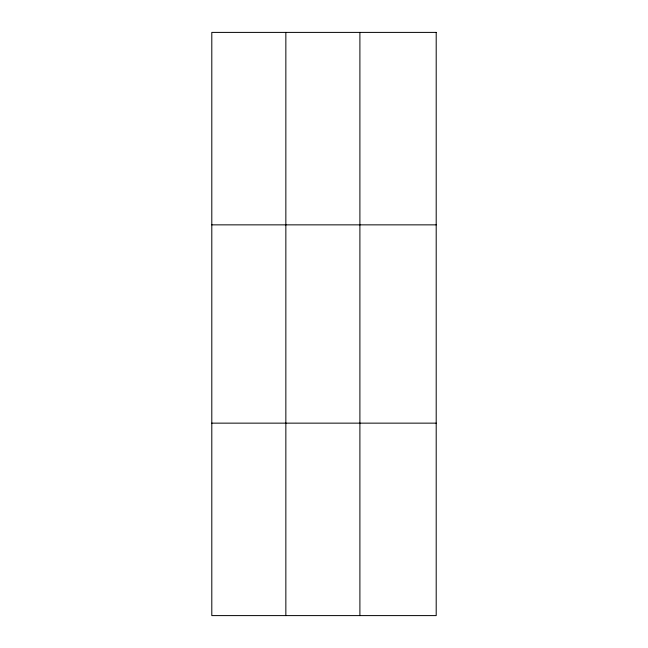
<?xml version="1.0" encoding="UTF-8"?>
<svg xmlns="http://www.w3.org/2000/svg" width="648" height="648" viewBox="0 0 648 648"><rect width="100%" height="100%" fill="white"/><g stroke="black" fill="none" stroke-linecap="round" stroke-linejoin="round"><path stroke-width="0.97" d="M285.849 32.4L285.849 615.6M359.899 32.4L359.899 615.6M211.799 224.856L436.201 224.856M211.799 423.144L436.201 423.144M436.201 32.4L436.201 615.6L211.799 615.6L211.799 32.4L436.201 32.4"/></g></svg>
